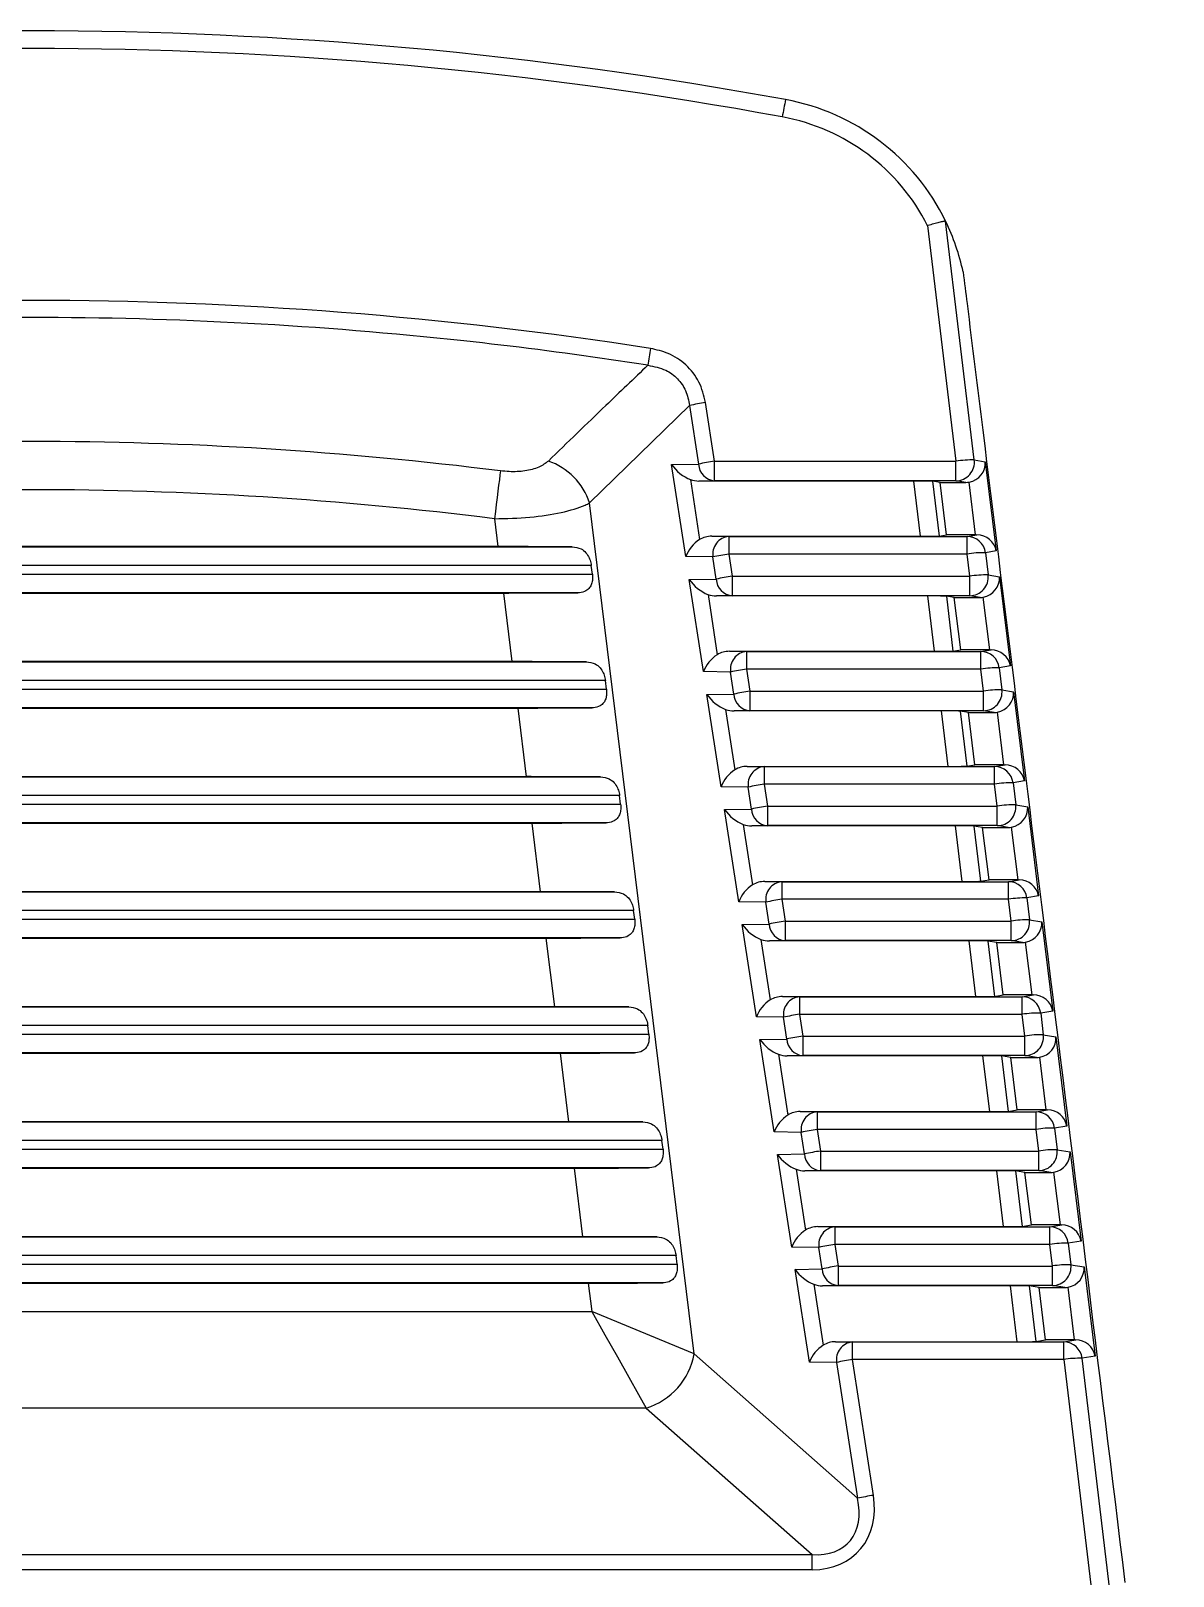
# Model space of a CAD drawing. Extents: x 8 to 113, y 1 to 87.
# Drawn here: x 49.008 to 49.624, y 41.07 to 41.903 of the extents above; entities that cross this region are included whole.
import ezdxf

# ---------------------------------------------------------------- set-up
doc = ezdxf.new("R2010")
doc.units = 0
doc.header["$MEASUREMENT"] = 0
doc.layers.add('OBJECT', color=7, linetype='CONTINUOUS')

msp = doc.modelspace()

# ---------------------------------------------------------------- linework, layer by layer
at = {"layer": 'OBJECT'}
for p, q in [((49.49153, 41.79824), (49.50677, 41.67125)), ((49.51668, 41.67194), (49.50124, 41.80063)), ((49.50124, 41.80063), (49.50126, 41.80059)), ((49.30941, 41.6488), (49.36328, 41.70127)), ((49.36328, 41.70127), (49.36813, 41.66967)), ((49.37673, 41.67125), (49.37188, 41.70285)), ((49.51668, 41.67194), (49.52262, 41.67098)), ((49.3536, 41.66945), (49.36813, 41.66967)), ((49.36121, 41.61986), (49.3536, 41.66945)), ((49.37673, 41.67125), (49.50677, 41.67125)), ((49.37673, 41.66072), (49.37673, 41.67125)), ((49.50677, 41.66072), (49.50677, 41.67125)), ((49.52262, 41.67098), (49.52853, 41.6229)), ((49.36367, 41.66141), (49.36865, 41.62898)), ((49.37673, 41.66072), (49.36826, 41.6606)), ((49.48418, 41.6606), (49.36826, 41.6606)), ((49.50677, 41.66072), (49.37673, 41.66072)), ((49.48775, 41.63083), (49.48418, 41.6606)), ((49.4983, 41.65985), (49.49418, 41.66052)), ((49.49418, 41.66052), (49.49774, 41.63092)), ((49.4983, 41.65985), (49.51218, 41.65985)), ((49.50177, 41.6316), (49.4983, 41.65985)), ((49.51218, 41.65985), (49.50677, 41.66072)), ((49.5174, 41.6316), (49.51391, 41.66)), ((49.36573, 41.19005), (49.30941, 41.6488)), ((49.2581, 41.64026), (49.25995, 41.62522)), ((49.37529, 41.63083), (49.38441, 41.6307)), ((49.37529, 41.63083), (49.48775, 41.63083)), ((49.38441, 41.6307), (49.38441, 41.62123)), ((49.38441, 41.6307), (49.51277, 41.6307)), ((49.49774, 41.63092), (49.50177, 41.6316)), ((49.5174, 41.6316), (49.50177, 41.6316)), ((49.51277, 41.6307), (49.5181, 41.6316)), ((49.51277, 41.62123), (49.51277, 41.6307)), ((48.7166, 41.62509), (49.30005, 41.62509)), ((49.25995, 41.62522), (48.7567, 41.62522)), ((49.52853, 41.6229), (49.52268, 41.62191)), ((49.52268, 41.62191), (49.52412, 41.60997)), ((49.31029, 41.61509), (48.70636, 41.61509)), ((49.31088, 41.61035), (49.31029, 41.61509)), ((49.37581, 41.61964), (49.36121, 41.61986)), ((49.37764, 41.6077), (49.37581, 41.61964)), ((49.38441, 41.62123), (49.38624, 41.60928)), ((49.51277, 41.62123), (49.38441, 41.62123)), ((49.5142, 41.60928), (49.51277, 41.62123)), ((48.70577, 41.61035), (49.31088, 41.61035)), ((49.36311, 41.60748), (49.37764, 41.6077)), ((49.37073, 41.55783), (49.36311, 41.60748)), ((49.38624, 41.60928), (49.38624, 41.59875)), ((49.38624, 41.60928), (49.5142, 41.60928)), ((49.5142, 41.59875), (49.5142, 41.60928)), ((49.52412, 41.60997), (49.53024, 41.60898)), ((49.53024, 41.60898), (49.53614, 41.5609)), ((49.30309, 41.60035), (48.71356, 41.60035)), ((48.75363, 41.60022), (49.26302, 41.60022)), ((49.26302, 41.60022), (49.26756, 41.56322)), ((49.37319, 41.59944), (49.37817, 41.56696)), ((49.38624, 41.59875), (49.37778, 41.59863)), ((49.49162, 41.59863), (49.37778, 41.59863)), ((49.5142, 41.59875), (49.38624, 41.59875)), ((49.49519, 41.56881), (49.49162, 41.59863)), ((49.50592, 41.59785), (49.50162, 41.59854)), ((49.50162, 41.59854), (49.50518, 41.56889)), ((49.50592, 41.59785), (49.51979, 41.59785)), ((49.50938, 41.5696), (49.50592, 41.59785)), ((49.51979, 41.59785), (49.5142, 41.59875)), ((49.52501, 41.5696), (49.52152, 41.598)), ((49.26756, 41.56322), (48.74909, 41.56322)), ((49.38481, 41.56881), (49.39393, 41.56867)), ((49.38481, 41.56881), (49.49519, 41.56881)), ((49.39393, 41.56867), (49.39393, 41.5592)), ((49.39393, 41.56867), (49.52021, 41.56867)), ((49.50518, 41.56889), (49.50938, 41.5696)), ((49.52501, 41.5696), (49.50938, 41.5696)), ((49.52021, 41.56867), (49.52572, 41.5696)), ((49.52021, 41.5592), (49.52021, 41.56867)), ((48.70899, 41.56309), (49.30766, 41.56309)), ((49.38533, 41.55761), (49.37073, 41.55783)), ((49.38716, 41.54573), (49.38533, 41.55761)), ((49.39393, 41.5592), (49.39575, 41.54731)), ((49.52021, 41.5592), (49.39393, 41.5592)), ((49.52164, 41.54731), (49.52021, 41.5592)), ((49.53614, 41.5609), (49.53013, 41.55989)), ((49.53013, 41.55989), (49.53155, 41.548)), ((48.69816, 41.54835), (49.31849, 41.54835)), ((49.31791, 41.55309), (48.69874, 41.55309)), ((49.31849, 41.54835), (49.31791, 41.55309)), ((49.39575, 41.54731), (49.39575, 41.53678)), ((49.39575, 41.54731), (49.52164, 41.54731)), ((49.52164, 41.53678), (49.52164, 41.54731)), ((49.53155, 41.548), (49.53785, 41.54698)), ((49.53785, 41.54698), (49.54375, 41.4989)), ((49.3107, 41.53835), (48.70595, 41.53835)), ((48.74602, 41.53822), (49.27063, 41.53822)), ((49.27063, 41.53822), (49.27518, 41.50122)), ((49.37263, 41.54551), (49.38716, 41.54573)), ((49.38026, 41.4958), (49.37263, 41.54551)), ((49.3827, 41.53747), (49.38769, 41.50493)), ((49.39575, 41.53678), (49.38729, 41.53665)), ((49.49905, 41.53665), (49.38729, 41.53665)), ((49.52164, 41.53678), (49.39575, 41.53678)), ((49.50264, 41.50678), (49.49905, 41.53665)), ((49.51353, 41.53585), (49.50906, 41.53657)), ((49.50906, 41.53657), (49.51262, 41.50686)), ((49.51353, 41.53585), (49.5274, 41.53585)), ((49.517, 41.5076), (49.51353, 41.53585)), ((49.5274, 41.53585), (49.52164, 41.53678)), ((49.53262, 41.5076), (49.52914, 41.536)), ((49.39433, 41.50678), (49.40345, 41.50664)), ((49.39433, 41.50678), (49.50264, 41.50678)), ((49.40345, 41.50664), (49.40345, 41.49717)), ((49.40345, 41.50664), (49.52766, 41.50664)), ((49.51262, 41.50686), (49.517, 41.5076)), ((49.53262, 41.5076), (49.517, 41.5076)), ((49.52766, 41.50664), (49.53333, 41.5076)), ((49.52766, 41.49717), (49.52766, 41.50664)), ((48.70137, 41.50109), (49.31527, 41.50109)), ((49.27518, 41.50122), (48.74147, 41.50122)), ((49.40345, 41.49717), (49.40526, 41.48534)), ((49.52766, 41.49717), (49.40345, 41.49717)), ((49.52908, 41.48534), (49.52766, 41.49717)), ((49.54375, 41.4989), (49.53757, 41.49786)), ((49.53757, 41.49786), (49.53899, 41.48603)), ((49.32552, 41.49109), (48.69113, 41.49109)), ((49.3261, 41.48635), (49.32552, 41.49109)), ((49.39485, 41.49559), (49.38026, 41.4958)), ((49.39667, 41.48375), (49.39485, 41.49559)), ((48.69055, 41.48635), (49.3261, 41.48635)), ((49.38214, 41.48354), (49.39667, 41.48375)), ((49.38978, 41.43378), (49.38214, 41.48354)), ((49.40526, 41.48534), (49.40526, 41.47481)), ((49.40526, 41.48534), (49.52908, 41.48534)), ((49.52908, 41.47481), (49.52908, 41.48534)), ((49.53899, 41.48603), (49.54546, 41.48498)), ((49.54546, 41.48498), (49.55137, 41.4369)), ((49.31831, 41.47635), (48.69834, 41.47635)), ((48.73841, 41.47622), (49.27824, 41.47622)), ((49.27824, 41.47622), (49.28279, 41.43922)), ((49.39221, 41.4755), (49.39722, 41.4429)), ((49.40526, 41.47481), (49.3968, 41.47468)), ((49.50649, 41.47468), (49.3968, 41.47468)), ((49.52908, 41.47481), (49.40526, 41.47481)), ((49.51008, 41.44475), (49.50649, 41.47468)), ((49.52114, 41.47385), (49.51649, 41.4746)), ((49.51649, 41.4746), (49.52007, 41.44483)), ((49.52114, 41.47385), (49.53502, 41.47385)), ((49.52461, 41.4456), (49.52114, 41.47385)), ((49.53502, 41.47385), (49.52908, 41.47481)), ((49.54024, 41.4456), (49.53675, 41.474)), ((48.69376, 41.43909), (49.32289, 41.43909)), ((49.28279, 41.43922), (48.73386, 41.43922)), ((49.40385, 41.44475), (49.41297, 41.44461)), ((49.40385, 41.44475), (49.51008, 41.44475)), ((49.41297, 41.44461), (49.41297, 41.43514)), ((49.41297, 41.44461), (49.5351, 41.44461)), ((49.52007, 41.44483), (49.52461, 41.4456)), ((49.54024, 41.4456), (49.52461, 41.4456)), ((49.5351, 41.44461), (49.54094, 41.4456)), ((49.5351, 41.43514), (49.5351, 41.44461)), ((49.40437, 41.43356), (49.38978, 41.43378)), ((49.40618, 41.42178), (49.40437, 41.43356)), ((49.41297, 41.43514), (49.41478, 41.42337)), ((49.5351, 41.43514), (49.41297, 41.43514)), ((49.53651, 41.42337), (49.5351, 41.43514)), ((49.55137, 41.4369), (49.54501, 41.43583)), ((49.54501, 41.43583), (49.54642, 41.42406)), ((48.68294, 41.42435), (49.33371, 41.42435)), ((49.33313, 41.42909), (48.68352, 41.42909)), ((49.33371, 41.42435), (49.33313, 41.42909)), ((49.39165, 41.42156), (49.40618, 41.42178)), ((49.3993, 41.37175), (49.39165, 41.42156)), ((49.41478, 41.42337), (49.41478, 41.41284)), ((49.41478, 41.42337), (49.53651, 41.42337)), ((49.53651, 41.41284), (49.53651, 41.42337)), ((49.54642, 41.42406), (49.55308, 41.42298)), ((49.55308, 41.42298), (49.55898, 41.3749)), ((49.32592, 41.41435), (48.69072, 41.41435)), ((48.73079, 41.41422), (49.28586, 41.41422)), ((49.28586, 41.41422), (49.2904, 41.37722)), ((49.40172, 41.41353), (49.40674, 41.38087)), ((49.41478, 41.41284), (49.40631, 41.41271)), ((49.51393, 41.41271), (49.40631, 41.41271)), ((49.53651, 41.41284), (49.41478, 41.41284)), ((49.51752, 41.38272), (49.51393, 41.41271)), ((49.52875, 41.41185), (49.52393, 41.41263)), ((49.52393, 41.41263), (49.52751, 41.3828)), ((49.52875, 41.41185), (49.54263, 41.41185)), ((49.53222, 41.3836), (49.52875, 41.41185)), ((49.54263, 41.41185), (49.53651, 41.41284)), ((49.54785, 41.3836), (49.54436, 41.412)), ((49.41337, 41.38272), (49.42249, 41.38258)), ((49.41337, 41.38272), (49.51752, 41.38272)), ((49.42249, 41.38258), (49.42249, 41.37311)), ((49.42249, 41.38258), (49.54254, 41.38258)), ((49.52751, 41.3828), (49.53222, 41.3836)), ((49.54785, 41.3836), (49.53222, 41.3836)), ((49.54254, 41.38258), (49.54855, 41.3836)), ((49.54254, 41.37311), (49.54254, 41.38258)), ((48.68615, 41.37709), (49.3305, 41.37709)), ((49.2904, 41.37722), (48.72625, 41.37722)), ((49.41389, 41.37153), (49.3993, 41.37175)), ((49.41569, 41.35981), (49.41389, 41.37153)), ((49.42249, 41.37311), (49.42429, 41.36139)), ((49.54254, 41.37311), (49.42249, 41.37311)), ((49.54395, 41.36139), (49.54254, 41.37311)), ((49.55898, 41.3749), (49.55246, 41.3738)), ((49.55246, 41.3738), (49.55386, 41.36208)), ((49.34074, 41.36709), (48.67591, 41.36709)), ((49.34133, 41.36235), (49.34074, 41.36709)), ((48.67532, 41.36235), (49.34133, 41.36235)), ((49.40116, 41.35959), (49.41569, 41.35981)), ((49.40882, 41.30972), (49.40116, 41.35959)), ((49.42429, 41.36139), (49.42429, 41.35087)), ((49.42429, 41.36139), (49.54395, 41.36139)), ((49.54395, 41.35087), (49.54395, 41.36139)), ((49.55386, 41.36208), (49.56069, 41.36098)), ((49.56069, 41.36098), (49.56659, 41.3129)), ((49.33354, 41.35235), (48.68311, 41.35235)), ((48.72318, 41.35222), (49.29347, 41.35222)), ((49.29347, 41.35222), (49.29801, 41.31522)), ((49.41124, 41.35155), (49.41626, 41.31884)), ((49.42429, 41.35087), (49.41583, 41.35074)), ((49.52136, 41.35074), (49.41583, 41.35074)), ((49.54395, 41.35087), (49.42429, 41.35087)), ((49.52497, 41.32069), (49.52136, 41.35074)), ((49.53637, 41.34985), (49.53137, 41.35066)), ((49.53137, 41.35066), (49.53495, 41.32077)), ((49.53637, 41.34985), (49.55024, 41.34985)), ((49.53984, 41.3216), (49.53637, 41.34985)), ((49.55024, 41.34985), (49.54395, 41.35087)), ((49.55546, 41.3216), (49.55197, 41.35)), ((49.53495, 41.32077), (49.53984, 41.3216)), ((49.55546, 41.3216), (49.53984, 41.3216)), ((49.54999, 41.32055), (49.55617, 41.3216)), ((48.67854, 41.31509), (49.33811, 41.31509)), ((49.29801, 41.31522), (48.71864, 41.31522)), ((49.4229, 41.32069), (49.43201, 41.32055)), ((49.4229, 41.32069), (49.52497, 41.32069)), ((49.43201, 41.32055), (49.43201, 41.31108)), ((49.43201, 41.32055), (49.54999, 41.32055)), ((49.54999, 41.31108), (49.54999, 41.32055)), ((49.34836, 41.30509), (48.66829, 41.30509)), ((49.34894, 41.30035), (49.34836, 41.30509)), ((49.42342, 41.3095), (49.40882, 41.30972)), ((49.42521, 41.29784), (49.42342, 41.3095)), ((49.43201, 41.31108), (49.4338, 41.29942)), ((49.54999, 41.31108), (49.43201, 41.31108)), ((49.55139, 41.29942), (49.54999, 41.31108)), ((49.56659, 41.3129), (49.5599, 41.31177)), ((49.5599, 41.31177), (49.5613, 41.30011)), ((48.66771, 41.30035), (49.34894, 41.30035)), ((49.41068, 41.29762), (49.42521, 41.29784)), ((49.41834, 41.24769), (49.41068, 41.29762)), ((49.4338, 41.29942), (49.4338, 41.2889)), ((49.4338, 41.29942), (49.55139, 41.29942)), ((49.55139, 41.2889), (49.55139, 41.29942)), ((49.5613, 41.30011), (49.5683, 41.29898)), ((49.5683, 41.29898), (49.5742, 41.2509)), ((49.34115, 41.29035), (48.6755, 41.29035)), ((48.71557, 41.29022), (49.30108, 41.29022)), ((49.30108, 41.29022), (49.30563, 41.25322)), ((49.42075, 41.28958), (49.42578, 41.25681)), ((49.4338, 41.2889), (49.42534, 41.28877)), ((49.5288, 41.28877), (49.42534, 41.28877)), ((49.55139, 41.2889), (49.4338, 41.2889)), ((49.53241, 41.25866), (49.5288, 41.28877)), ((49.54398, 41.28785), (49.5388, 41.28869)), ((49.5388, 41.28869), (49.5424, 41.25874)), ((49.55785, 41.28785), (49.55139, 41.2889)), ((49.54398, 41.28785), (49.55785, 41.28785)), ((49.54745, 41.2596), (49.54398, 41.28785)), ((49.56307, 41.2596), (49.55959, 41.288)), ((49.43242, 41.25866), (49.44153, 41.25853)), ((49.43242, 41.25866), (49.53241, 41.25866)), ((49.44153, 41.25853), (49.44153, 41.24905)), ((49.44153, 41.25853), (49.55743, 41.25853)), ((49.5424, 41.25874), (49.54745, 41.2596)), ((49.56307, 41.2596), (49.54745, 41.2596)), ((49.55743, 41.25853), (49.56378, 41.2596)), ((49.55743, 41.24905), (49.55743, 41.25853)), ((48.67092, 41.25309), (49.34573, 41.25309)), ((49.30563, 41.25322), (48.71102, 41.25322)), ((49.43294, 41.24747), (49.41834, 41.24769)), ((49.43472, 41.23587), (49.43294, 41.24747)), ((49.44153, 41.24905), (49.44331, 41.23745)), ((49.55743, 41.24905), (49.44153, 41.24905)), ((49.55882, 41.23745), (49.55743, 41.24905)), ((49.5742, 41.2509), (49.56734, 41.24974)), ((49.56734, 41.24974), (49.56873, 41.23814)), ((48.6601, 41.23835), (49.35655, 41.23835)), ((49.35597, 41.24309), (48.66068, 41.24309)), ((49.35655, 41.23835), (49.35597, 41.24309)), ((49.42019, 41.23565), (49.43472, 41.23587)), ((49.42786, 41.18566), (49.42019, 41.23565)), ((49.44331, 41.23745), (49.44331, 41.22692)), ((49.44331, 41.23745), (49.55882, 41.23745)), ((49.55882, 41.22692), (49.55882, 41.23745)), ((49.56873, 41.23814), (49.57591, 41.23698)), ((49.57591, 41.23698), (49.58182, 41.1889)), ((49.34876, 41.22835), (48.66789, 41.22835)), ((48.70795, 41.22822), (49.3087, 41.22822)), ((49.3087, 41.22822), (49.31058, 41.21286)), ((49.43026, 41.22761), (49.4353, 41.19478)), ((49.44331, 41.22692), (49.43485, 41.2268)), ((49.53623, 41.2268), (49.43485, 41.2268)), ((49.55882, 41.22692), (49.44331, 41.22692)), ((49.53985, 41.19663), (49.53623, 41.2268)), ((49.55159, 41.22585), (49.54624, 41.22672)), ((49.54624, 41.22672), (49.54984, 41.19672)), ((49.55159, 41.22585), (49.56547, 41.22585)), ((49.55506, 41.1976), (49.55159, 41.22585)), ((49.56547, 41.22585), (49.55882, 41.22692)), ((49.57069, 41.1976), (49.5672, 41.226)), ((48.70607, 41.21286), (49.31058, 41.21286)), ((49.36573, 41.19005), (49.31058, 41.21286)), ((49.44194, 41.19663), (49.45105, 41.1965)), ((49.44194, 41.19663), (49.53985, 41.19663)), ((49.54984, 41.19672), (49.55506, 41.1976)), ((49.57069, 41.1976), (49.55506, 41.1976)), ((49.56487, 41.1965), (49.57139, 41.1976)), ((49.4537, 41.11223), (49.36573, 41.19005)), ((49.45105, 41.18703), (49.45105, 41.1965)), ((49.45105, 41.1965), (49.56487, 41.1965)), ((49.56487, 41.18703), (49.56487, 41.1965)), ((49.58182, 41.1889), (49.57478, 41.18771)), ((49.44246, 41.18544), (49.42786, 41.18566)), ((49.44246, 41.18544), (49.4537, 41.11223)), ((49.46229, 41.11381), (49.45105, 41.18703)), ((49.56487, 41.18703), (49.45105, 41.18703)), ((49.56487, 41.18703), (49.61393, 40.77823)), ((49.62381, 40.77918), (49.57478, 41.18771)), ((49.33995, 41.1609), (48.6767, 41.1609)), ((49.33995, 41.1609), (49.42929, 41.08186)), ((48.58736, 41.08186), (49.42929, 41.08186)), ((49.42929, 41.07372), (49.42929, 41.08186)), ((49.42929, 41.07372), (48.58736, 41.07372))]:
    msp.add_line(p, q, dxfattribs=at)
at = {"layer": 'OBJECT', "flags": 128}
for points in [[(49.26134, 41.66604), (49.26107, 41.66388), (49.26075, 41.66131), (49.26038, 41.65838), (49.25997, 41.65515), (49.25953, 41.65166), (49.25907, 41.64797), (49.25859, 41.64415), (49.2581, 41.64026)], [(49.31058, 41.21286), (49.31763, 41.20039), (49.32437, 41.18846), (49.33051, 41.1776), (49.33578, 41.16827), (49.33995, 41.1609)]]:
    msp.add_lwpolyline(points, dxfattribs=at)
at = {"layer": 'OBJECT'}
for centre, radius, start, end in [((49.00832, 39.65322), 2.25, 79.58626, 100.41374), ((49.00832, 39.65375), 2.24, 79.58626, 100.41374), ((49.65348, 41.81502), 0.24388, 167.8963, 170.12406), ((49.39333, 41.74814), 0.12, 25.92184, 79.58626), ((49.39333, 41.74866), 0.11, 26.78627, 79.58626), ((49.39333, 41.74814), 0.12, 12.10705, 25.92184), ((50.08084, 41.61566), 0.74777, 171.04427, 171.74777), ((49.38812, 41.59051), 0.11351, 98.22644, 102.63921), ((49.00832, 39.65322), 2.02866, 82.8353, 97.1647), ((49.51544, 41.61825), 0.05371, 88.6732, 99.28797), ((49.50675, 41.67072), 0.01, 270.07795, 6.98976), ((49.27526, 41.6374), 0.036, 18.46016, 70.67306), ((49.39296, 41.55893), 0.11349, 98.22602, 102.63964), ((49.3774, 41.66998), 0.00928, 181.91625, 265.80716), ((49.00832, 39.65322), 2.00268, 82.8353, 97.1647), ((49.38529, 41.62114), 0.0096, 95.31385, 188.95344), ((49.51276, 41.6207), 0.01, 6.97582, 89.93775), ((49.52144, 41.56821), 0.05372, 88.67414, 99.28745), ((49.40064, 41.5089), 0.11349, 98.22608, 102.63957), ((49.40248, 41.49695), 0.1135, 98.22637, 102.63976), ((49.38692, 41.60801), 0.00928, 181.91623, 265.8074), ((49.52287, 41.55626), 0.05372, 88.6744, 99.28678), ((49.51419, 41.60875), 0.01, 270.07766, 6.99005), ((49.39482, 41.55911), 0.0096, 95.31365, 188.95346), ((49.5202, 41.55867), 0.01, 6.97524, 89.93832), ((49.41017, 41.44684), 0.11352, 98.22661, 102.63905), ((49.52888, 41.50619), 0.05371, 88.67325, 99.28792), ((49.41199, 41.43498), 0.1135, 98.22617, 102.63948), ((49.53031, 41.4943), 0.05372, 88.67413, 99.28726), ((49.52163, 41.54678), 0.01, 270.07768, 6.99003), ((49.39643, 41.54604), 0.00928, 181.91624, 265.80728), ((49.40434, 41.49708), 0.0096, 95.31379, 188.95342), ((49.52765, 41.49664), 0.01, 6.97578, 89.93787), ((49.41969, 41.38483), 0.1135, 98.22626, 102.63939), ((49.53633, 41.44416), 0.05371, 88.67385, 99.2873), ((49.4215, 41.373), 0.1135, 98.22635, 102.63955), ((49.40594, 41.48406), 0.00928, 181.91624, 265.80728), ((49.53775, 41.43233), 0.05371, 88.67386, 99.28732), ((49.52906, 41.48481), 0.01, 270.07771, 6.99), ((49.41386, 41.43505), 0.0096, 95.31392, 188.95329), ((49.53509, 41.43462), 0.01, 6.97563, 89.93815), ((49.42921, 41.3228), 0.11351, 98.22657, 102.63932), ((49.54377, 41.38213), 0.05372, 88.67417, 99.28697), ((49.43102, 41.31103), 0.1135, 98.22626, 102.63939), ((49.41545, 41.42209), 0.00928, 181.91599, 265.80753), ((49.54518, 41.37036), 0.05371, 88.67369, 99.28748), ((49.5365, 41.42284), 0.01, 270.07766, 6.98995), ((49.42338, 41.37302), 0.0096, 95.31379, 188.95342), ((49.54253, 41.37259), 0.01, 6.97559, 89.93812), ((49.43873, 41.26078), 0.1135, 98.22634, 102.63944), ((49.55121, 41.3201), 0.05372, 88.67401, 99.28713), ((49.44053, 41.24907), 0.1135, 98.22621, 102.63956), ((49.42497, 41.36012), 0.00928, 181.91618, 265.80734), ((49.55262, 41.30838), 0.05372, 88.67399, 99.28726), ((49.54394, 41.36087), 0.01, 270.07768, 6.98982), ((49.4329, 41.31099), 0.0096, 95.31388, 188.95333), ((49.54998, 41.31056), 0.01, 6.97565, 89.93813), ((49.44825, 41.19874), 0.11351, 98.22649, 102.63934), ((49.55866, 41.25807), 0.05372, 88.67411, 99.28709), ((49.45004, 41.18709), 0.1135, 98.2263, 102.63956), ((49.43448, 41.29815), 0.00928, 181.91612, 265.80712), ((49.56005, 41.24641), 0.05372, 88.67403, 99.28717), ((49.55137, 41.2989), 0.01, 270.07772, 6.98978), ((49.44242, 41.24897), 0.0096, 95.31377, 188.95344), ((49.55742, 41.24853), 0.01, 6.97564, 89.93811), ((49.45777, 41.13672), 0.1135, 98.22634, 102.63946), ((49.5661, 41.19604), 0.05372, 88.67403, 99.28717), ((49.45955, 41.12512), 0.1135, 98.22626, 102.63955), ((49.44399, 41.23618), 0.00928, 181.91619, 265.80733), ((49.56749, 41.18444), 0.05372, 88.67404, 99.28715), ((49.55881, 41.23692), 0.01, 270.07771, 6.98979), ((49.32889, 41.19667), 0.03744, 287.18395, 349.81603), ((49.45194, 41.18694), 0.0096, 95.31372, 188.95374), ((49.56486, 41.1865), 0.01, 6.97555, 89.93819), ((49.46729, 41.0747), 0.1135, 98.2263, 102.63963), ((49.57354, 41.13401), 0.05372, 88.67403, 99.28717), ((49.47853, 41.00148), 0.1135, 98.22627, 102.6395)]:
    msp.add_arc(centre, radius, start, end, dxfattribs=at)
for centre, major_axis, ratio, start_param, end_param in [((49.00832, 39.58759), (0, 2.17033), 0.999535, 6.128671, 6.4377), ((49.3622, 41.67051), (0.00979, -0.00828), 0.557988, 4.235556, 5.289967), ((49.51271, 41.66976), (0.00734, 0.00707), 0.946913, 4.094356, 5.612792), ((49.36801, 41.67059), (0.01154, -0.00087), 0.862782, 4.392937, 4.799198), ((49.48413, 41.66051), (0.01007, 0), 0.008673, 0.053472, 1.565554), ((49.51217, 41.66985), (0.00989, -0.0016), 0.998514, 4.873219, 5.047119), ((49.37565, 41.62083), (0.01153, -0.0012), 0.861198, 1.691488, 2.30922), ((49.48768, 41.63092), (0.01007, 0), 0.00868, 4.719713, 6.231796), ((49.51739, 41.63168), (0.01008, 0), 0.008662, 4.713453, 4.783553), ((49.51862, 41.62168), (0.00821, -0.00613), 0.948914, 0.789132, 2.237468), ((49.26001, 41.6247), (0.06045, 0), 0.008662, 0.84693, 1.57186), ((49.36981, 41.62092), (0.00769, 0.00883), 0.591833, 1.09893, 2.153342), ((49.37171, 41.60853), (0.00979, -0.00828), 0.557988, 4.235556, 5.289967), ((49.52033, 41.60776), (0.00734, 0.00707), 0.946913, 4.094356, 5.612792), ((49.26296, 41.60075), (0.06045, 0), 0.008662, 4.713453, 5.438383), ((49.37752, 41.60862), (0.01154, -0.00087), 0.862782, 4.392937, 4.799198), ((49.49156, 41.59854), (0.01007, 0), 0.008673, 0.053472, 1.565554), ((49.51979, 41.60785), (0.00989, -0.0016), 0.998514, 4.873219, 5.047119), ((49.26763, 41.5627), (0.06045, 0), 0.008662, 0.84693, 1.57186), ((49.37933, 41.55889), (0.00769, 0.00883), 0.591833, 1.09893, 2.153342), ((49.38517, 41.5588), (0.01153, -0.0012), 0.861198, 1.691488, 2.30922), ((49.49512, 41.56889), (0.01007, 0), 0.00868, 4.719713, 6.231796), ((49.525, 41.56968), (0.01008, 0), 0.008662, 4.713453, 4.783553), ((49.52623, 41.55968), (0.00821, -0.00613), 0.948914, 0.789132, 2.237468), ((49.52794, 41.54576), (0.00734, 0.00707), 0.946913, 4.094356, 5.612792), ((49.27057, 41.53875), (0.06045, 0), 0.008662, 4.713453, 5.438383), ((49.38122, 41.54656), (0.00979, -0.00828), 0.557988, 4.235556, 5.289967), ((49.38703, 41.54665), (0.01154, -0.00087), 0.862782, 4.392937, 4.799198), ((49.499, 41.53657), (0.01007, 0), 0.008673, 0.053472, 1.565554), ((49.5274, 41.54585), (0.00989, -0.0016), 0.998514, 4.873219, 5.047119), ((49.38885, 41.49686), (0.00769, 0.00883), 0.591833, 1.09893, 2.153342), ((49.39469, 41.49677), (0.01153, -0.0012), 0.861198, 1.691488, 2.30922), ((49.50256, 41.50686), (0.01007, 0), 0.00868, 4.719713, 6.231796), ((49.53261, 41.50768), (0.01008, 0), 0.008662, 4.713453, 4.783553), ((49.53384, 41.49768), (0.00821, -0.00613), 0.948914, 0.789132, 2.237468), ((49.27524, 41.5007), (0.06045, 0), 0.008662, 0.84693, 1.57186), ((49.39073, 41.48459), (0.00979, -0.00828), 0.557988, 4.235556, 5.289967), ((49.53555, 41.48376), (0.00734, 0.00707), 0.946913, 4.094356, 5.612792), ((49.27818, 41.47675), (0.06045, 0), 0.008662, 4.713453, 5.438383), ((49.39655, 41.48468), (0.01154, -0.00087), 0.862782, 4.392937, 4.799198), ((49.50644, 41.4746), (0.01007, 0), 0.008673, 0.053472, 1.565554), ((49.53501, 41.48385), (0.00989, -0.0016), 0.998514, 4.873219, 5.047119), ((49.28285, 41.4387), (0.06045, 0), 0.008662, 0.84693, 1.57186), ((49.39837, 41.43483), (0.00769, 0.00883), 0.591833, 1.09893, 2.153342), ((49.40421, 41.43474), (0.01153, -0.0012), 0.861198, 1.691488, 2.30922), ((49.51001, 41.44484), (0.01007, 0), 0.00868, 4.719713, 6.231796), ((49.54023, 41.44568), (0.01008, 0), 0.008662, 4.713453, 4.783553), ((49.54145, 41.43568), (0.00821, -0.00613), 0.948914, 0.789132, 2.237468), ((49.40025, 41.42262), (0.00979, -0.00828), 0.557988, 4.235556, 5.289967), ((49.54316, 41.42176), (0.00734, 0.00707), 0.946913, 4.094356, 5.612792), ((49.28579, 41.41475), (0.06045, 0), 0.008662, 4.713453, 5.438383), ((49.40606, 41.42271), (0.01154, -0.00087), 0.862782, 4.392937, 4.799198), ((49.51387, 41.41262), (0.01007, 0), 0.008673, 0.053472, 1.565554), ((49.54262, 41.42185), (0.00989, -0.0016), 0.998514, 4.873219, 5.047119), ((49.40789, 41.3728), (0.00769, 0.00883), 0.591833, 1.09893, 2.153342), ((49.41373, 41.37271), (0.01153, -0.0012), 0.861198, 1.691488, 2.30922), ((49.51745, 41.38281), (0.01007, 0), 0.00868, 4.719713, 6.231796), ((49.54784, 41.38368), (0.01008, 0), 0.008662, 4.713453, 4.783553), ((49.54907, 41.37368), (0.00821, -0.00613), 0.948914, 0.789132, 2.237468), ((49.29046, 41.3767), (0.06045, 0), 0.008662, 0.84693, 1.57186), ((49.40976, 41.36065), (0.00979, -0.00828), 0.557988, 4.235556, 5.289967), ((49.55078, 41.35976), (0.00734, 0.00707), 0.946913, 4.094356, 5.612792), ((49.29341, 41.35275), (0.06045, 0), 0.008662, 4.713453, 5.438383), ((49.41557, 41.36074), (0.01154, -0.00087), 0.862782, 4.392937, 4.799198), ((49.52131, 41.35065), (0.01007, 0), 0.008673, 0.053472, 1.565554), ((49.55024, 41.35985), (0.00989, -0.0016), 0.998514, 4.873219, 5.047119), ((49.55545, 41.32168), (0.01008, 0), 0.008662, 4.713453, 4.783553), ((49.55668, 41.31168), (0.00821, -0.00613), 0.948914, 0.789132, 2.237468), ((49.29808, 41.3147), (0.06045, 0), 0.008662, 0.84693, 1.57186), ((49.41742, 41.31077), (0.00769, 0.00883), 0.591833, 1.09893, 2.153342), ((49.42325, 41.31069), (0.01153, -0.0012), 0.861198, 1.691488, 2.30922), ((49.52489, 41.32078), (0.01007, 0), 0.00868, 4.719713, 6.231796), ((49.41927, 41.29868), (0.00979, -0.00828), 0.557988, 4.235556, 5.289967), ((49.55839, 41.29776), (0.00734, 0.00707), 0.946913, 4.094356, 5.612792), ((49.30102, 41.29075), (0.06045, 0), 0.008662, 4.713453, 5.438383), ((49.42508, 41.29876), (0.01154, -0.00087), 0.862782, 4.392937, 4.799198), ((49.52875, 41.28868), (0.01007, 0), 0.008673, 0.053472, 1.565554), ((49.55785, 41.29785), (0.00989, -0.0016), 0.998514, 4.873219, 5.047119), ((49.42694, 41.24874), (0.00769, 0.00883), 0.591833, 1.09893, 2.153342), ((49.43278, 41.24866), (0.01153, -0.0012), 0.861198, 1.691488, 2.30922), ((49.53234, 41.25875), (0.01007, 0), 0.00868, 4.719713, 6.231796), ((49.56306, 41.25968), (0.01008, 0), 0.008662, 4.713453, 4.783553), ((49.56429, 41.24968), (0.00821, -0.00613), 0.948914, 0.789132, 2.237468), ((49.30569, 41.2527), (0.06045, 0), 0.008662, 0.84693, 1.57186), ((49.42879, 41.23671), (0.00979, -0.00828), 0.557988, 4.235556, 5.289967), ((49.566, 41.23576), (0.00734, 0.00707), 0.946913, 4.094356, 5.612792), ((49.30863, 41.22875), (0.06045, 0), 0.008662, 4.713453, 5.438383), ((49.4346, 41.23679), (0.01154, -0.00087), 0.862782, 4.392937, 4.799198), ((49.53618, 41.22671), (0.01007, 0), 0.008673, 0.053472, 1.565554), ((49.56546, 41.23585), (0.00989, -0.0016), 0.998514, 4.873219, 5.047119), ((49.4423, 41.18663), (0.01153, -0.0012), 0.861198, 1.691488, 2.30922), ((49.53978, 41.19672), (0.01007, 0), 0.00868, 4.719713, 6.231796), ((49.57068, 41.19768), (0.01008, 0), 0.008662, 4.713453, 4.783553), ((49.5719, 41.18768), (0.00821, -0.00613), 0.948914, 0.789132, 2.237468), ((49.43646, 41.18672), (0.00769, 0.00883), 0.591833, 1.09893, 2.153342), ((49.4146, 41.12136), (0.03951, -0.03792), 0.729911, 5.63306, 7.044586), ((49.4146, 41.12084), (0.03434, -0.03241), 0.634863, 5.627906, 7.039432)]:
    msp.add_ellipse(centre, major_axis=major_axis, ratio=ratio, start_param=start_param, end_param=end_param, dxfattribs=at)
for points, knots in [([(49.50124, 41.80063), (49.50107, 41.80064), (49.50073, 41.80065), (49.49892, 41.80027), (49.49637, 41.79963), (49.49381, 41.79892), (49.49216, 41.79843), (49.4916, 41.79826), (49.49153, 41.79824)], [0, 0, 0, 0, 0.219278, 0.438506, 0.659243, 0.882986, 0.985831, 1, 1, 1, 1]), ([(49.51066, 41.77331), (49.51137, 41.76762), (49.51489, 41.73919), (49.52966, 41.61979), (49.55809, 41.39002), (49.58359, 41.18295), (49.59788, 41.06687)], [0, 0, 0, 0, 0.024148, 0.120739, 0.507103, 1, 1, 1, 1]), ([(49.34081, 41.72298), (49.33422, 41.72399), (49.30127, 41.72903), (49.1909, 41.74301), (49.07955, 41.74911), (48.96832, 41.74857), (48.85705, 41.74585), (48.7532, 41.73275), (48.67584, 41.72298)], [0, 0, 0, 0, 0.029968, 0.149857, 0.5, 0.529967, 0.649857, 1, 1, 1, 1]), ([(49.37188, 41.70285), (49.37094, 41.70666), (49.36906, 41.71429), (49.36169, 41.72355), (49.35237, 41.72973), (49.34544, 41.73132), (49.34218, 41.73206)], [0, 0, 0, 0, 0.261879, 0.524406, 0.776419, 1, 1, 1, 1]), ([(49.34081, 41.72298), (49.33324, 41.71576), (49.31533, 41.69867), (49.29748, 41.68136), (49.28718, 41.67137)], [0, 0, 0, 0, 0.422663, 1, 1, 1, 1]), ([(49.34081, 41.72298), (49.34412, 41.72234), (49.34999, 41.72121), (49.357, 41.71603), (49.36171, 41.70935), (49.36275, 41.70402), (49.36328, 41.70127)], [0, 0, 0, 0, 0.2953353, 0.5247159, 0.7544597, 1, 1, 1, 1]), ([(49.28718, 41.67137), (49.28561, 41.67017), (49.28247, 41.66777), (49.27484, 41.66581), (49.26742, 41.66543), (49.26292, 41.66588), (49.26134, 41.66604)], [0, 0, 0, 0, 0.288931, 0.578767, 0.851943, 1, 1, 1, 1]), ([(49.2581, 41.64026), (49.26458, 41.64042), (49.27754, 41.64072), (49.29471, 41.64341), (49.30467, 41.64643), (49.3086, 41.64839), (49.30941, 41.6488)], [0, 0, 0, 0, 0.3073987, 0.6149239, 0.9206477, 1, 1, 1, 1]), ([(49.30005, 41.62509), (49.30167, 41.6249), (49.30438, 41.62459), (49.30737, 41.62221), (49.30914, 41.61949), (49.31, 41.617), (49.31022, 41.61554), (49.31029, 41.61509)], [0, 0, 0, 0, 0.3459343, 0.5774792, 0.7673162, 0.9280038, 1, 1, 1, 1]), ([(49.31088, 41.61035), (49.31094, 41.60944), (49.31106, 41.60761), (49.31052, 41.6051), (49.30936, 41.60285), (49.3072, 41.60099), (49.30488, 41.6004), (49.30334, 41.60036), (49.30309, 41.60035)], [0, 0, 0, 0, 0.150357, 0.300707, 0.45223, 0.658978, 0.942856, 1, 1, 1, 1]), ([(49.30766, 41.56309), (49.30928, 41.5629), (49.31199, 41.56259), (49.31498, 41.56021), (49.31675, 41.55749), (49.31761, 41.555), (49.31784, 41.55354), (49.31791, 41.55309)], [0, 0, 0, 0, 0.345935, 0.577479, 0.767317, 0.928003, 1, 1, 1, 1]), ([(49.31849, 41.54835), (49.31855, 41.54744), (49.31867, 41.54561), (49.31813, 41.5431), (49.31697, 41.54085), (49.31482, 41.53899), (49.3125, 41.5384), (49.31096, 41.53836), (49.3107, 41.53835)], [0, 0, 0, 0, 0.150357, 0.300707, 0.452229, 0.658977, 0.942856, 1, 1, 1, 1]), ([(49.31527, 41.50109), (49.3169, 41.5009), (49.3196, 41.50059), (49.32259, 41.49821), (49.32436, 41.49549), (49.32523, 41.493), (49.32545, 41.49154), (49.32552, 41.49109)], [0, 0, 0, 0, 0.345935, 0.577479, 0.767317, 0.928004, 1, 1, 1, 1]), ([(49.3261, 41.48635), (49.32616, 41.48544), (49.32628, 41.48361), (49.32574, 41.4811), (49.32459, 41.47885), (49.32243, 41.47699), (49.32011, 41.4764), (49.31857, 41.47636), (49.31831, 41.47635)], [0, 0, 0, 0, 0.150357, 0.300706, 0.45223, 0.658978, 0.942856, 1, 1, 1, 1]), ([(49.32289, 41.43909), (49.32451, 41.4389), (49.32722, 41.43859), (49.33021, 41.43621), (49.33198, 41.43349), (49.33284, 41.431), (49.33306, 41.42954), (49.33313, 41.42909)], [0, 0, 0, 0, 0.345934, 0.577479, 0.767316, 0.928003, 1, 1, 1, 1]), ([(49.33371, 41.42435), (49.33377, 41.42344), (49.33389, 41.42161), (49.33335, 41.4191), (49.3322, 41.41685), (49.33004, 41.41499), (49.32772, 41.4144), (49.32618, 41.41436), (49.32592, 41.41435)], [0, 0, 0, 0, 0.150357, 0.300706, 0.452229, 0.658978, 0.942857, 1, 1, 1, 1]), ([(49.3305, 41.37709), (49.33212, 41.3769), (49.33483, 41.37659), (49.33782, 41.37421), (49.33959, 41.37149), (49.34045, 41.369), (49.34068, 41.36754), (49.34074, 41.36709)], [0, 0, 0, 0, 0.345934, 0.577479, 0.767316, 0.928004, 1, 1, 1, 1]), ([(49.34133, 41.36235), (49.34139, 41.36144), (49.34151, 41.35961), (49.34097, 41.3571), (49.33981, 41.35485), (49.33765, 41.35299), (49.33533, 41.3524), (49.3338, 41.35236), (49.33354, 41.35235)], [0, 0, 0, 0, 0.1503571, 0.3007062, 0.4522295, 0.6589779, 0.9428572, 1, 1, 1, 1]), ([(49.33811, 41.31509), (49.33973, 41.3149), (49.34244, 41.31459), (49.34543, 41.31221), (49.3472, 41.30949), (49.34806, 41.307), (49.34829, 41.30554), (49.34836, 41.30509)], [0, 0, 0, 0, 0.3459346, 0.5774777, 0.7673165, 0.9280037, 1, 1, 1, 1]), ([(49.34894, 41.30035), (49.349, 41.29944), (49.34912, 41.29761), (49.34858, 41.2951), (49.34743, 41.29285), (49.34527, 41.29099), (49.34295, 41.2904), (49.34141, 41.29036), (49.34115, 41.29035)], [0, 0, 0, 0, 0.150357, 0.300705, 0.452229, 0.658977, 0.942856, 1, 1, 1, 1]), ([(49.34573, 41.25309), (49.34735, 41.2529), (49.35006, 41.25259), (49.35304, 41.25021), (49.35481, 41.24749), (49.35568, 41.245), (49.3559, 41.24354), (49.35597, 41.24309)], [0, 0, 0, 0, 0.3459347, 0.5774779, 0.7673168, 0.9280034, 1, 1, 1, 1]), ([(49.35655, 41.23835), (49.35661, 41.23744), (49.35673, 41.23561), (49.35619, 41.2331), (49.35504, 41.23085), (49.35288, 41.22899), (49.35056, 41.2284), (49.34902, 41.22836), (49.34876, 41.22835)], [0, 0, 0, 0, 0.150357, 0.300705, 0.452229, 0.658977, 0.942856, 1, 1, 1, 1])]:
    msp.add_open_spline(points, degree=3, knots=knots, dxfattribs=at)

doc.saveas('drawing.dxf')
